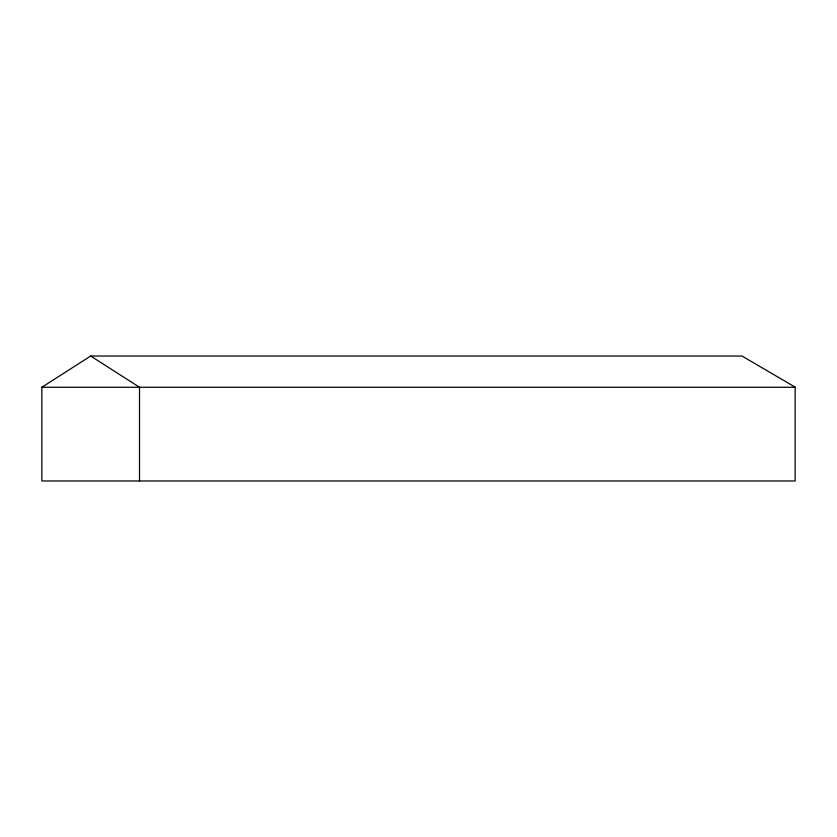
<?xml version="1.0" encoding="UTF-8"?>
<svg xmlns="http://www.w3.org/2000/svg" width="837" height="837" viewBox="0 0 837 837"><rect width="100%" height="100%" fill="white"/><g stroke="black" fill="none" stroke-linecap="round" stroke-linejoin="round"><path stroke-width="1.26" d="M41.85 387.269L90.678 356.028L741.969 356.028L795.15 387.123L795.15 480.972L41.85 480.972L41.85 387.269L795.15 387.269M90.678 356.028L139.517 387.269L139.517 480.972"/></g></svg>
